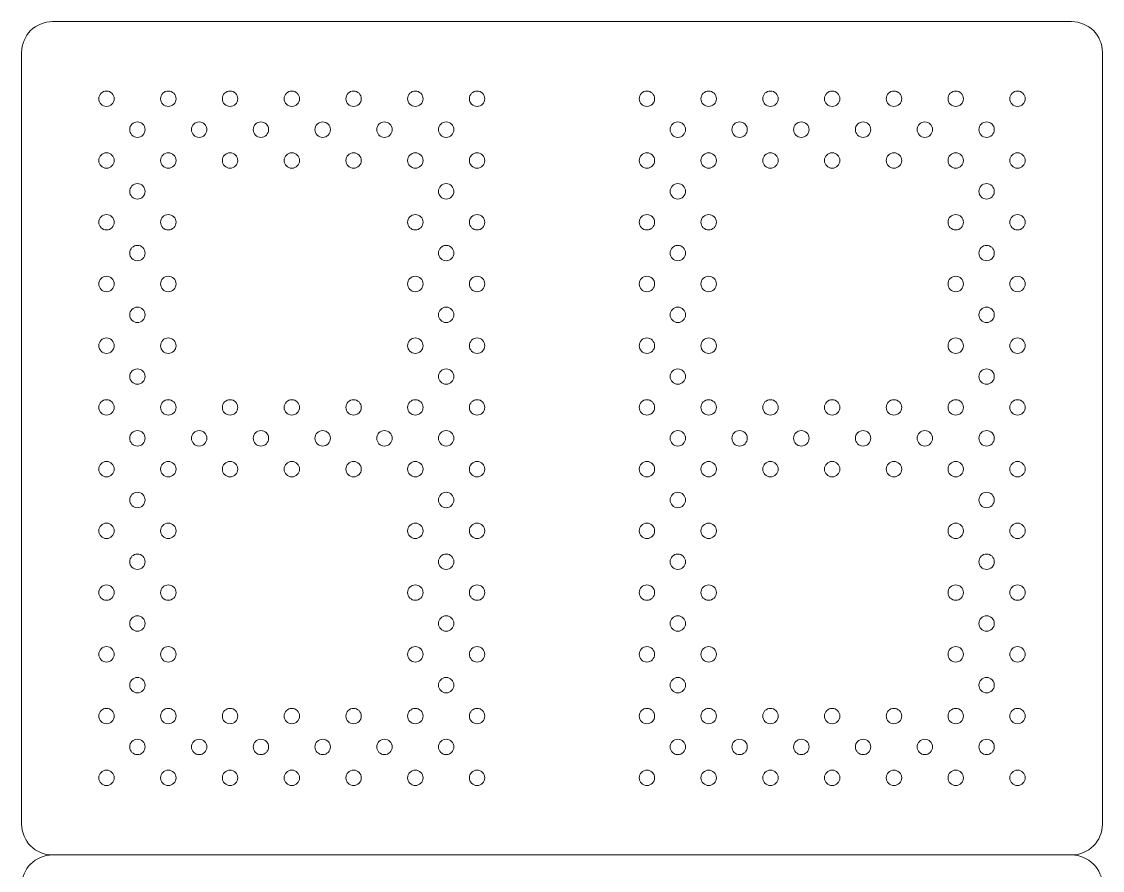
# Model space of a CAD drawing. Header units: inches. Extents: x 300 to 400, y -177 to 73.
# Drawn here: x 363.68 to 381.18, y -68.52 to -54.77 of the extents above; entities that cross this region are included whole.
import ezdxf

# ---------------------------------------------------------------- set-up
doc = ezdxf.new("R2010")
doc.units = ezdxf.units.IN
doc.header["$MEASUREMENT"] = 0
doc.layers.add('ScoreBone', color=5, linetype='Continuous')

msp = doc.modelspace()

# ---------------------------------------------------------------- linework, layer by layer
at = {"layer": 'ScoreBone', "lineweight": 5}
for points in [[(363.682, -55.268), (363.682, -54.992), (363.905, -54.768), (364.182, -54.768)], [(364.182, -54.768), (364.182, -54.768), (380.682, -54.768), (380.682, -54.768)], [(380.682, -54.768), (380.958, -54.768), (381.182, -54.992), (381.182, -55.268)], [(363.682, -67.768), (363.682, -67.768), (363.682, -55.268), (363.682, -55.268)], [(381.182, -55.268), (381.182, -55.268), (381.182, -67.768), (381.182, -67.768)], [(364.182, -68.268), (363.905, -68.268), (363.682, -68.043), (363.682, -67.768)], [(381.182, -67.768), (381.182, -68.043), (380.958, -68.268), (380.682, -68.268)], [(363.682, -68.768), (363.682, -68.492), (363.905, -68.268), (364.182, -68.268)], [(380.682, -68.268), (380.682, -68.268), (364.182, -68.268), (364.182, -68.268)], [(364.182, -68.268), (364.182, -68.268), (380.682, -68.268), (380.682, -68.268)], [(380.682, -68.268), (380.958, -68.268), (381.182, -68.492), (381.182, -68.768)]]:
    msp.add_open_spline(points, degree=3, dxfattribs=at)
for points in [[(365.182, -56.018), (365.182, -56.086), (365.125, -56.143), (365.057, -56.143), (364.988, -56.143), (364.932, -56.086), (364.932, -56.018), (364.932, -55.949), (364.988, -55.893), (365.057, -55.893), (365.125, -55.893), (365.182, -55.949), (365.182, -56.018)], [(366.182, -56.018), (366.182, -56.086), (366.125, -56.143), (366.057, -56.143), (365.988, -56.143), (365.932, -56.086), (365.932, -56.018), (365.932, -55.949), (365.988, -55.893), (366.057, -55.893), (366.125, -55.893), (366.182, -55.949), (366.182, -56.018)], [(367.182, -56.018), (367.182, -56.086), (367.125, -56.143), (367.057, -56.143), (366.988, -56.143), (366.932, -56.086), (366.932, -56.018), (366.932, -55.949), (366.988, -55.893), (367.057, -55.893), (367.125, -55.893), (367.182, -55.949), (367.182, -56.018)], [(368.182, -56.018), (368.182, -56.086), (368.125, -56.143), (368.057, -56.143), (367.988, -56.143), (367.932, -56.086), (367.932, -56.018), (367.932, -55.949), (367.988, -55.893), (368.057, -55.893), (368.125, -55.893), (368.182, -55.949), (368.182, -56.018)], [(369.182, -56.018), (369.182, -56.086), (369.125, -56.143), (369.057, -56.143), (368.988, -56.143), (368.932, -56.086), (368.932, -56.018), (368.932, -55.949), (368.988, -55.893), (369.057, -55.893), (369.125, -55.893), (369.182, -55.949), (369.182, -56.018)], [(370.182, -56.018), (370.182, -56.086), (370.125, -56.143), (370.057, -56.143), (369.988, -56.143), (369.932, -56.086), (369.932, -56.018), (369.932, -55.949), (369.988, -55.893), (370.057, -55.893), (370.125, -55.893), (370.182, -55.949), (370.182, -56.018)], [(371.182, -56.018), (371.182, -56.086), (371.125, -56.143), (371.057, -56.143), (370.988, -56.143), (370.932, -56.086), (370.932, -56.018), (370.932, -55.949), (370.988, -55.893), (371.057, -55.893), (371.125, -55.893), (371.182, -55.949), (371.182, -56.018)], [(373.932, -56.018), (373.932, -56.086), (373.875, -56.143), (373.807, -56.143), (373.738, -56.143), (373.682, -56.086), (373.682, -56.018), (373.682, -55.949), (373.738, -55.893), (373.807, -55.893), (373.875, -55.893), (373.932, -55.949), (373.932, -56.018)], [(374.932, -56.018), (374.932, -56.086), (374.875, -56.143), (374.807, -56.143), (374.738, -56.143), (374.682, -56.086), (374.682, -56.018), (374.682, -55.949), (374.738, -55.893), (374.807, -55.893), (374.875, -55.893), (374.932, -55.949), (374.932, -56.018)], [(375.932, -56.018), (375.932, -56.086), (375.875, -56.143), (375.807, -56.143), (375.738, -56.143), (375.682, -56.086), (375.682, -56.018), (375.682, -55.949), (375.738, -55.893), (375.807, -55.893), (375.875, -55.893), (375.932, -55.949), (375.932, -56.018)], [(376.932, -56.018), (376.932, -56.086), (376.875, -56.143), (376.807, -56.143), (376.738, -56.143), (376.682, -56.086), (376.682, -56.018), (376.682, -55.949), (376.738, -55.893), (376.807, -55.893), (376.875, -55.893), (376.932, -55.949), (376.932, -56.018)], [(377.932, -56.018), (377.932, -56.086), (377.875, -56.143), (377.807, -56.143), (377.738, -56.143), (377.682, -56.086), (377.682, -56.018), (377.682, -55.949), (377.738, -55.893), (377.807, -55.893), (377.875, -55.893), (377.932, -55.949), (377.932, -56.018)], [(378.932, -56.018), (378.932, -56.086), (378.875, -56.143), (378.807, -56.143), (378.738, -56.143), (378.682, -56.086), (378.682, -56.018), (378.682, -55.949), (378.738, -55.893), (378.807, -55.893), (378.875, -55.893), (378.932, -55.949), (378.932, -56.018)], [(379.932, -56.018), (379.932, -56.086), (379.875, -56.143), (379.807, -56.143), (379.738, -56.143), (379.682, -56.086), (379.682, -56.018), (379.682, -55.949), (379.738, -55.893), (379.807, -55.893), (379.875, -55.893), (379.932, -55.949), (379.932, -56.018)], [(365.682, -56.518), (365.682, -56.586), (365.625, -56.643), (365.557, -56.643), (365.488, -56.643), (365.432, -56.586), (365.432, -56.518), (365.432, -56.449), (365.488, -56.393), (365.557, -56.393), (365.625, -56.393), (365.682, -56.449), (365.682, -56.518)], [(366.682, -56.518), (366.682, -56.586), (366.625, -56.643), (366.557, -56.643), (366.488, -56.643), (366.432, -56.586), (366.432, -56.518), (366.432, -56.449), (366.488, -56.393), (366.557, -56.393), (366.625, -56.393), (366.682, -56.449), (366.682, -56.518)], [(367.682, -56.518), (367.682, -56.586), (367.625, -56.643), (367.557, -56.643), (367.488, -56.643), (367.432, -56.586), (367.432, -56.518), (367.432, -56.449), (367.488, -56.393), (367.557, -56.393), (367.625, -56.393), (367.682, -56.449), (367.682, -56.518)], [(368.682, -56.518), (368.682, -56.586), (368.625, -56.643), (368.557, -56.643), (368.488, -56.643), (368.432, -56.586), (368.432, -56.518), (368.432, -56.449), (368.488, -56.393), (368.557, -56.393), (368.625, -56.393), (368.682, -56.449), (368.682, -56.518)], [(369.682, -56.518), (369.682, -56.586), (369.625, -56.643), (369.557, -56.643), (369.488, -56.643), (369.432, -56.586), (369.432, -56.518), (369.432, -56.449), (369.488, -56.393), (369.557, -56.393), (369.625, -56.393), (369.682, -56.449), (369.682, -56.518)], [(370.682, -56.518), (370.682, -56.586), (370.625, -56.643), (370.557, -56.643), (370.488, -56.643), (370.432, -56.586), (370.432, -56.518), (370.432, -56.449), (370.488, -56.393), (370.557, -56.393), (370.625, -56.393), (370.682, -56.449), (370.682, -56.518)], [(374.432, -56.518), (374.432, -56.586), (374.375, -56.643), (374.307, -56.643), (374.238, -56.643), (374.182, -56.586), (374.182, -56.518), (374.182, -56.449), (374.238, -56.393), (374.307, -56.393), (374.375, -56.393), (374.432, -56.449), (374.432, -56.518)], [(375.432, -56.518), (375.432, -56.586), (375.375, -56.643), (375.307, -56.643), (375.238, -56.643), (375.182, -56.586), (375.182, -56.518), (375.182, -56.449), (375.238, -56.393), (375.307, -56.393), (375.375, -56.393), (375.432, -56.449), (375.432, -56.518)], [(376.432, -56.518), (376.432, -56.586), (376.375, -56.643), (376.307, -56.643), (376.238, -56.643), (376.182, -56.586), (376.182, -56.518), (376.182, -56.449), (376.238, -56.393), (376.307, -56.393), (376.375, -56.393), (376.432, -56.449), (376.432, -56.518)], [(377.432, -56.518), (377.432, -56.586), (377.375, -56.643), (377.307, -56.643), (377.238, -56.643), (377.182, -56.586), (377.182, -56.518), (377.182, -56.449), (377.238, -56.393), (377.307, -56.393), (377.375, -56.393), (377.432, -56.449), (377.432, -56.518)], [(378.432, -56.518), (378.432, -56.586), (378.375, -56.643), (378.307, -56.643), (378.238, -56.643), (378.182, -56.586), (378.182, -56.518), (378.182, -56.449), (378.238, -56.393), (378.307, -56.393), (378.375, -56.393), (378.432, -56.449), (378.432, -56.518)], [(379.432, -56.518), (379.432, -56.586), (379.375, -56.643), (379.307, -56.643), (379.238, -56.643), (379.182, -56.586), (379.182, -56.518), (379.182, -56.449), (379.238, -56.393), (379.307, -56.393), (379.375, -56.393), (379.432, -56.449), (379.432, -56.518)], [(365.182, -57.018), (365.182, -57.086), (365.125, -57.143), (365.057, -57.143), (364.988, -57.143), (364.932, -57.086), (364.932, -57.018), (364.932, -56.949), (364.988, -56.893), (365.057, -56.893), (365.125, -56.893), (365.182, -56.949), (365.182, -57.018)], [(366.182, -57.018), (366.182, -57.086), (366.125, -57.143), (366.057, -57.143), (365.988, -57.143), (365.932, -57.086), (365.932, -57.018), (365.932, -56.949), (365.988, -56.893), (366.057, -56.893), (366.125, -56.893), (366.182, -56.949), (366.182, -57.018)], [(367.182, -57.018), (367.182, -57.086), (367.125, -57.143), (367.057, -57.143), (366.988, -57.143), (366.932, -57.086), (366.932, -57.018), (366.932, -56.949), (366.988, -56.893), (367.057, -56.893), (367.125, -56.893), (367.182, -56.949), (367.182, -57.018)], [(368.182, -57.018), (368.182, -57.086), (368.125, -57.143), (368.057, -57.143), (367.988, -57.143), (367.932, -57.086), (367.932, -57.018), (367.932, -56.949), (367.988, -56.893), (368.057, -56.893), (368.125, -56.893), (368.182, -56.949), (368.182, -57.018)], [(369.182, -57.018), (369.182, -57.086), (369.125, -57.143), (369.057, -57.143), (368.988, -57.143), (368.932, -57.086), (368.932, -57.018), (368.932, -56.949), (368.988, -56.893), (369.057, -56.893), (369.125, -56.893), (369.182, -56.949), (369.182, -57.018)], [(370.182, -57.018), (370.182, -57.086), (370.125, -57.143), (370.057, -57.143), (369.988, -57.143), (369.932, -57.086), (369.932, -57.018), (369.932, -56.949), (369.988, -56.893), (370.057, -56.893), (370.125, -56.893), (370.182, -56.949), (370.182, -57.018)], [(371.182, -57.018), (371.182, -57.086), (371.125, -57.143), (371.057, -57.143), (370.988, -57.143), (370.932, -57.086), (370.932, -57.018), (370.932, -56.949), (370.988, -56.893), (371.057, -56.893), (371.125, -56.893), (371.182, -56.949), (371.182, -57.018)], [(373.932, -57.018), (373.932, -57.086), (373.875, -57.143), (373.807, -57.143), (373.738, -57.143), (373.682, -57.086), (373.682, -57.018), (373.682, -56.949), (373.738, -56.893), (373.807, -56.893), (373.875, -56.893), (373.932, -56.949), (373.932, -57.018)], [(374.932, -57.018), (374.932, -57.086), (374.875, -57.143), (374.807, -57.143), (374.738, -57.143), (374.682, -57.086), (374.682, -57.018), (374.682, -56.949), (374.738, -56.893), (374.807, -56.893), (374.875, -56.893), (374.932, -56.949), (374.932, -57.018)], [(375.932, -57.018), (375.932, -57.086), (375.875, -57.143), (375.807, -57.143), (375.738, -57.143), (375.682, -57.086), (375.682, -57.018), (375.682, -56.949), (375.738, -56.893), (375.807, -56.893), (375.875, -56.893), (375.932, -56.949), (375.932, -57.018)], [(376.932, -57.018), (376.932, -57.086), (376.875, -57.143), (376.807, -57.143), (376.738, -57.143), (376.682, -57.086), (376.682, -57.018), (376.682, -56.949), (376.738, -56.893), (376.807, -56.893), (376.875, -56.893), (376.932, -56.949), (376.932, -57.018)], [(377.932, -57.018), (377.932, -57.086), (377.875, -57.143), (377.807, -57.143), (377.738, -57.143), (377.682, -57.086), (377.682, -57.018), (377.682, -56.949), (377.738, -56.893), (377.807, -56.893), (377.875, -56.893), (377.932, -56.949), (377.932, -57.018)], [(378.932, -57.018), (378.932, -57.086), (378.875, -57.143), (378.807, -57.143), (378.738, -57.143), (378.682, -57.086), (378.682, -57.018), (378.682, -56.949), (378.738, -56.893), (378.807, -56.893), (378.875, -56.893), (378.932, -56.949), (378.932, -57.018)], [(379.932, -57.018), (379.932, -57.086), (379.875, -57.143), (379.807, -57.143), (379.738, -57.143), (379.682, -57.086), (379.682, -57.018), (379.682, -56.949), (379.738, -56.893), (379.807, -56.893), (379.875, -56.893), (379.932, -56.949), (379.932, -57.018)], [(365.682, -57.518), (365.682, -57.586), (365.625, -57.643), (365.557, -57.643), (365.488, -57.643), (365.432, -57.586), (365.432, -57.518), (365.432, -57.449), (365.488, -57.393), (365.557, -57.393), (365.625, -57.393), (365.682, -57.449), (365.682, -57.518)], [(370.682, -57.518), (370.682, -57.586), (370.625, -57.643), (370.557, -57.643), (370.488, -57.643), (370.432, -57.586), (370.432, -57.518), (370.432, -57.449), (370.488, -57.393), (370.557, -57.393), (370.625, -57.393), (370.682, -57.449), (370.682, -57.518)], [(374.432, -57.518), (374.432, -57.586), (374.375, -57.643), (374.307, -57.643), (374.238, -57.643), (374.182, -57.586), (374.182, -57.518), (374.182, -57.449), (374.238, -57.393), (374.307, -57.393), (374.375, -57.393), (374.432, -57.449), (374.432, -57.518)], [(379.432, -57.518), (379.432, -57.586), (379.375, -57.643), (379.307, -57.643), (379.238, -57.643), (379.182, -57.586), (379.182, -57.518), (379.182, -57.449), (379.238, -57.393), (379.307, -57.393), (379.375, -57.393), (379.432, -57.449), (379.432, -57.518)], [(365.182, -58.018), (365.182, -58.086), (365.125, -58.143), (365.057, -58.143), (364.988, -58.143), (364.932, -58.086), (364.932, -58.018), (364.932, -57.949), (364.988, -57.893), (365.057, -57.893), (365.125, -57.893), (365.182, -57.949), (365.182, -58.018)], [(366.182, -58.018), (366.182, -58.086), (366.125, -58.143), (366.057, -58.143), (365.988, -58.143), (365.932, -58.086), (365.932, -58.018), (365.932, -57.949), (365.988, -57.893), (366.057, -57.893), (366.125, -57.893), (366.182, -57.949), (366.182, -58.018)], [(370.182, -58.018), (370.182, -58.086), (370.125, -58.143), (370.057, -58.143), (369.988, -58.143), (369.932, -58.086), (369.932, -58.018), (369.932, -57.949), (369.988, -57.893), (370.057, -57.893), (370.125, -57.893), (370.182, -57.949), (370.182, -58.018)], [(371.182, -58.018), (371.182, -58.086), (371.125, -58.143), (371.057, -58.143), (370.988, -58.143), (370.932, -58.086), (370.932, -58.018), (370.932, -57.949), (370.988, -57.893), (371.057, -57.893), (371.125, -57.893), (371.182, -57.949), (371.182, -58.018)], [(373.932, -58.018), (373.932, -58.086), (373.875, -58.143), (373.807, -58.143), (373.738, -58.143), (373.682, -58.086), (373.682, -58.018), (373.682, -57.949), (373.738, -57.893), (373.807, -57.893), (373.875, -57.893), (373.932, -57.949), (373.932, -58.018)], [(374.932, -58.018), (374.932, -58.086), (374.875, -58.143), (374.807, -58.143), (374.738, -58.143), (374.682, -58.086), (374.682, -58.018), (374.682, -57.949), (374.738, -57.893), (374.807, -57.893), (374.875, -57.893), (374.932, -57.949), (374.932, -58.018)], [(378.932, -58.018), (378.932, -58.086), (378.875, -58.143), (378.807, -58.143), (378.738, -58.143), (378.682, -58.086), (378.682, -58.018), (378.682, -57.949), (378.738, -57.893), (378.807, -57.893), (378.875, -57.893), (378.932, -57.949), (378.932, -58.018)], [(379.932, -58.018), (379.932, -58.086), (379.875, -58.143), (379.807, -58.143), (379.738, -58.143), (379.682, -58.086), (379.682, -58.018), (379.682, -57.949), (379.738, -57.893), (379.807, -57.893), (379.875, -57.893), (379.932, -57.949), (379.932, -58.018)], [(365.682, -58.518), (365.682, -58.586), (365.625, -58.643), (365.557, -58.643), (365.488, -58.643), (365.432, -58.586), (365.432, -58.518), (365.432, -58.449), (365.488, -58.393), (365.557, -58.393), (365.625, -58.393), (365.682, -58.449), (365.682, -58.518)], [(370.682, -58.518), (370.682, -58.586), (370.625, -58.643), (370.557, -58.643), (370.488, -58.643), (370.432, -58.586), (370.432, -58.518), (370.432, -58.449), (370.488, -58.393), (370.557, -58.393), (370.625, -58.393), (370.682, -58.449), (370.682, -58.518)], [(374.432, -58.518), (374.432, -58.586), (374.375, -58.643), (374.307, -58.643), (374.238, -58.643), (374.182, -58.586), (374.182, -58.518), (374.182, -58.449), (374.238, -58.393), (374.307, -58.393), (374.375, -58.393), (374.432, -58.449), (374.432, -58.518)], [(379.432, -58.518), (379.432, -58.586), (379.375, -58.643), (379.307, -58.643), (379.238, -58.643), (379.182, -58.586), (379.182, -58.518), (379.182, -58.449), (379.238, -58.393), (379.307, -58.393), (379.375, -58.393), (379.432, -58.449), (379.432, -58.518)], [(365.182, -59.018), (365.182, -59.086), (365.125, -59.143), (365.057, -59.143), (364.988, -59.143), (364.932, -59.086), (364.932, -59.018), (364.932, -58.949), (364.988, -58.893), (365.057, -58.893), (365.125, -58.893), (365.182, -58.949), (365.182, -59.018)], [(366.182, -59.018), (366.182, -59.086), (366.125, -59.143), (366.057, -59.143), (365.988, -59.143), (365.932, -59.086), (365.932, -59.018), (365.932, -58.949), (365.988, -58.893), (366.057, -58.893), (366.125, -58.893), (366.182, -58.949), (366.182, -59.018)], [(370.182, -59.018), (370.182, -59.086), (370.125, -59.143), (370.057, -59.143), (369.988, -59.143), (369.932, -59.086), (369.932, -59.018), (369.932, -58.949), (369.988, -58.893), (370.057, -58.893), (370.125, -58.893), (370.182, -58.949), (370.182, -59.018)], [(371.182, -59.018), (371.182, -59.086), (371.125, -59.143), (371.057, -59.143), (370.988, -59.143), (370.932, -59.086), (370.932, -59.018), (370.932, -58.949), (370.988, -58.893), (371.057, -58.893), (371.125, -58.893), (371.182, -58.949), (371.182, -59.018)], [(373.932, -59.018), (373.932, -59.086), (373.875, -59.143), (373.807, -59.143), (373.738, -59.143), (373.682, -59.086), (373.682, -59.018), (373.682, -58.949), (373.738, -58.893), (373.807, -58.893), (373.875, -58.893), (373.932, -58.949), (373.932, -59.018)], [(374.932, -59.018), (374.932, -59.086), (374.875, -59.143), (374.807, -59.143), (374.738, -59.143), (374.682, -59.086), (374.682, -59.018), (374.682, -58.949), (374.738, -58.893), (374.807, -58.893), (374.875, -58.893), (374.932, -58.949), (374.932, -59.018)], [(378.932, -59.018), (378.932, -59.086), (378.875, -59.143), (378.807, -59.143), (378.738, -59.143), (378.682, -59.086), (378.682, -59.018), (378.682, -58.949), (378.738, -58.893), (378.807, -58.893), (378.875, -58.893), (378.932, -58.949), (378.932, -59.018)], [(379.932, -59.018), (379.932, -59.086), (379.875, -59.143), (379.807, -59.143), (379.738, -59.143), (379.682, -59.086), (379.682, -59.018), (379.682, -58.949), (379.738, -58.893), (379.807, -58.893), (379.875, -58.893), (379.932, -58.949), (379.932, -59.018)], [(365.682, -59.518), (365.682, -59.586), (365.625, -59.643), (365.557, -59.643), (365.488, -59.643), (365.432, -59.586), (365.432, -59.518), (365.432, -59.449), (365.488, -59.393), (365.557, -59.393), (365.625, -59.393), (365.682, -59.449), (365.682, -59.518)], [(370.682, -59.518), (370.682, -59.586), (370.625, -59.643), (370.557, -59.643), (370.488, -59.643), (370.432, -59.586), (370.432, -59.518), (370.432, -59.449), (370.488, -59.393), (370.557, -59.393), (370.625, -59.393), (370.682, -59.449), (370.682, -59.518)], [(374.432, -59.518), (374.432, -59.586), (374.375, -59.643), (374.307, -59.643), (374.238, -59.643), (374.182, -59.586), (374.182, -59.518), (374.182, -59.449), (374.238, -59.393), (374.307, -59.393), (374.375, -59.393), (374.432, -59.449), (374.432, -59.518)], [(379.432, -59.518), (379.432, -59.586), (379.375, -59.643), (379.307, -59.643), (379.238, -59.643), (379.182, -59.586), (379.182, -59.518), (379.182, -59.449), (379.238, -59.393), (379.307, -59.393), (379.375, -59.393), (379.432, -59.449), (379.432, -59.518)], [(365.182, -60.018), (365.182, -60.086), (365.125, -60.143), (365.057, -60.143), (364.988, -60.143), (364.932, -60.086), (364.932, -60.018), (364.932, -59.949), (364.988, -59.893), (365.057, -59.893), (365.125, -59.893), (365.182, -59.949), (365.182, -60.018)], [(366.182, -60.018), (366.182, -60.086), (366.125, -60.143), (366.057, -60.143), (365.988, -60.143), (365.932, -60.086), (365.932, -60.018), (365.932, -59.949), (365.988, -59.893), (366.057, -59.893), (366.125, -59.893), (366.182, -59.949), (366.182, -60.018)], [(370.182, -60.018), (370.182, -60.086), (370.125, -60.143), (370.057, -60.143), (369.988, -60.143), (369.932, -60.086), (369.932, -60.018), (369.932, -59.949), (369.988, -59.893), (370.057, -59.893), (370.125, -59.893), (370.182, -59.949), (370.182, -60.018)], [(371.182, -60.018), (371.182, -60.086), (371.125, -60.143), (371.057, -60.143), (370.988, -60.143), (370.932, -60.086), (370.932, -60.018), (370.932, -59.949), (370.988, -59.893), (371.057, -59.893), (371.125, -59.893), (371.182, -59.949), (371.182, -60.018)], [(373.932, -60.018), (373.932, -60.086), (373.875, -60.143), (373.807, -60.143), (373.738, -60.143), (373.682, -60.086), (373.682, -60.018), (373.682, -59.949), (373.738, -59.893), (373.807, -59.893), (373.875, -59.893), (373.932, -59.949), (373.932, -60.018)], [(374.932, -60.018), (374.932, -60.086), (374.875, -60.143), (374.807, -60.143), (374.738, -60.143), (374.682, -60.086), (374.682, -60.018), (374.682, -59.949), (374.738, -59.893), (374.807, -59.893), (374.875, -59.893), (374.932, -59.949), (374.932, -60.018)], [(378.932, -60.018), (378.932, -60.086), (378.875, -60.143), (378.807, -60.143), (378.738, -60.143), (378.682, -60.086), (378.682, -60.018), (378.682, -59.949), (378.738, -59.893), (378.807, -59.893), (378.875, -59.893), (378.932, -59.949), (378.932, -60.018)], [(379.932, -60.018), (379.932, -60.086), (379.875, -60.143), (379.807, -60.143), (379.738, -60.143), (379.682, -60.086), (379.682, -60.018), (379.682, -59.949), (379.738, -59.893), (379.807, -59.893), (379.875, -59.893), (379.932, -59.949), (379.932, -60.018)], [(365.682, -60.518), (365.682, -60.586), (365.625, -60.643), (365.557, -60.643), (365.488, -60.643), (365.432, -60.586), (365.432, -60.518), (365.432, -60.449), (365.488, -60.393), (365.557, -60.393), (365.625, -60.393), (365.682, -60.449), (365.682, -60.518)], [(370.682, -60.518), (370.682, -60.586), (370.625, -60.643), (370.557, -60.643), (370.488, -60.643), (370.432, -60.586), (370.432, -60.518), (370.432, -60.449), (370.488, -60.393), (370.557, -60.393), (370.625, -60.393), (370.682, -60.449), (370.682, -60.518)], [(374.432, -60.518), (374.432, -60.586), (374.375, -60.643), (374.307, -60.643), (374.238, -60.643), (374.182, -60.586), (374.182, -60.518), (374.182, -60.449), (374.238, -60.393), (374.307, -60.393), (374.375, -60.393), (374.432, -60.449), (374.432, -60.518)], [(379.432, -60.518), (379.432, -60.586), (379.375, -60.643), (379.307, -60.643), (379.238, -60.643), (379.182, -60.586), (379.182, -60.518), (379.182, -60.449), (379.238, -60.393), (379.307, -60.393), (379.375, -60.393), (379.432, -60.449), (379.432, -60.518)], [(365.182, -61.018), (365.182, -61.086), (365.125, -61.143), (365.057, -61.143), (364.988, -61.143), (364.932, -61.086), (364.932, -61.018), (364.932, -60.949), (364.988, -60.893), (365.057, -60.893), (365.125, -60.893), (365.182, -60.949), (365.182, -61.018)], [(366.182, -61.018), (366.182, -61.086), (366.125, -61.143), (366.057, -61.143), (365.988, -61.143), (365.932, -61.086), (365.932, -61.018), (365.932, -60.949), (365.988, -60.893), (366.057, -60.893), (366.125, -60.893), (366.182, -60.949), (366.182, -61.018)], [(367.182, -61.018), (367.182, -61.086), (367.125, -61.143), (367.057, -61.143), (366.988, -61.143), (366.932, -61.086), (366.932, -61.018), (366.932, -60.949), (366.988, -60.893), (367.057, -60.893), (367.125, -60.893), (367.182, -60.949), (367.182, -61.018)], [(368.182, -61.018), (368.182, -61.086), (368.125, -61.143), (368.057, -61.143), (367.988, -61.143), (367.932, -61.086), (367.932, -61.018), (367.932, -60.949), (367.988, -60.893), (368.057, -60.893), (368.125, -60.893), (368.182, -60.949), (368.182, -61.018)], [(369.182, -61.018), (369.182, -61.086), (369.125, -61.143), (369.057, -61.143), (368.988, -61.143), (368.932, -61.086), (368.932, -61.018), (368.932, -60.949), (368.988, -60.893), (369.057, -60.893), (369.125, -60.893), (369.182, -60.949), (369.182, -61.018)], [(370.182, -61.018), (370.182, -61.086), (370.125, -61.143), (370.057, -61.143), (369.988, -61.143), (369.932, -61.086), (369.932, -61.018), (369.932, -60.949), (369.988, -60.893), (370.057, -60.893), (370.125, -60.893), (370.182, -60.949), (370.182, -61.018)], [(371.182, -61.018), (371.182, -61.086), (371.125, -61.143), (371.057, -61.143), (370.988, -61.143), (370.932, -61.086), (370.932, -61.018), (370.932, -60.949), (370.988, -60.893), (371.057, -60.893), (371.125, -60.893), (371.182, -60.949), (371.182, -61.018)], [(373.932, -61.018), (373.932, -61.086), (373.875, -61.143), (373.807, -61.143), (373.738, -61.143), (373.682, -61.086), (373.682, -61.018), (373.682, -60.949), (373.738, -60.893), (373.807, -60.893), (373.875, -60.893), (373.932, -60.949), (373.932, -61.018)], [(374.932, -61.018), (374.932, -61.086), (374.875, -61.143), (374.807, -61.143), (374.738, -61.143), (374.682, -61.086), (374.682, -61.018), (374.682, -60.949), (374.738, -60.893), (374.807, -60.893), (374.875, -60.893), (374.932, -60.949), (374.932, -61.018)], [(375.932, -61.018), (375.932, -61.086), (375.875, -61.143), (375.807, -61.143), (375.738, -61.143), (375.682, -61.086), (375.682, -61.018), (375.682, -60.949), (375.738, -60.893), (375.807, -60.893), (375.875, -60.893), (375.932, -60.949), (375.932, -61.018)], [(376.932, -61.018), (376.932, -61.086), (376.875, -61.143), (376.807, -61.143), (376.738, -61.143), (376.682, -61.086), (376.682, -61.018), (376.682, -60.949), (376.738, -60.893), (376.807, -60.893), (376.875, -60.893), (376.932, -60.949), (376.932, -61.018)], [(377.932, -61.018), (377.932, -61.086), (377.875, -61.143), (377.807, -61.143), (377.738, -61.143), (377.682, -61.086), (377.682, -61.018), (377.682, -60.949), (377.738, -60.893), (377.807, -60.893), (377.875, -60.893), (377.932, -60.949), (377.932, -61.018)], [(378.932, -61.018), (378.932, -61.086), (378.875, -61.143), (378.807, -61.143), (378.738, -61.143), (378.682, -61.086), (378.682, -61.018), (378.682, -60.949), (378.738, -60.893), (378.807, -60.893), (378.875, -60.893), (378.932, -60.949), (378.932, -61.018)], [(379.932, -61.018), (379.932, -61.086), (379.875, -61.143), (379.807, -61.143), (379.738, -61.143), (379.682, -61.086), (379.682, -61.018), (379.682, -60.949), (379.738, -60.893), (379.807, -60.893), (379.875, -60.893), (379.932, -60.949), (379.932, -61.018)], [(365.682, -61.518), (365.682, -61.586), (365.625, -61.643), (365.557, -61.643), (365.488, -61.643), (365.432, -61.586), (365.432, -61.518), (365.432, -61.449), (365.488, -61.393), (365.557, -61.393), (365.625, -61.393), (365.682, -61.449), (365.682, -61.518)], [(366.682, -61.518), (366.682, -61.586), (366.625, -61.643), (366.557, -61.643), (366.488, -61.643), (366.432, -61.586), (366.432, -61.518), (366.432, -61.449), (366.488, -61.393), (366.557, -61.393), (366.625, -61.393), (366.682, -61.449), (366.682, -61.518)], [(367.682, -61.518), (367.682, -61.586), (367.625, -61.643), (367.557, -61.643), (367.488, -61.643), (367.432, -61.586), (367.432, -61.518), (367.432, -61.449), (367.488, -61.393), (367.557, -61.393), (367.625, -61.393), (367.682, -61.449), (367.682, -61.518)], [(368.682, -61.518), (368.682, -61.586), (368.625, -61.643), (368.557, -61.643), (368.488, -61.643), (368.432, -61.586), (368.432, -61.518), (368.432, -61.449), (368.488, -61.393), (368.557, -61.393), (368.625, -61.393), (368.682, -61.449), (368.682, -61.518)], [(369.682, -61.518), (369.682, -61.586), (369.625, -61.643), (369.557, -61.643), (369.488, -61.643), (369.432, -61.586), (369.432, -61.518), (369.432, -61.449), (369.488, -61.393), (369.557, -61.393), (369.625, -61.393), (369.682, -61.449), (369.682, -61.518)], [(370.682, -61.518), (370.682, -61.586), (370.625, -61.643), (370.557, -61.643), (370.488, -61.643), (370.432, -61.586), (370.432, -61.518), (370.432, -61.449), (370.488, -61.393), (370.557, -61.393), (370.625, -61.393), (370.682, -61.449), (370.682, -61.518)], [(374.432, -61.518), (374.432, -61.586), (374.375, -61.643), (374.307, -61.643), (374.238, -61.643), (374.182, -61.586), (374.182, -61.518), (374.182, -61.449), (374.238, -61.393), (374.307, -61.393), (374.375, -61.393), (374.432, -61.449), (374.432, -61.518)], [(375.432, -61.518), (375.432, -61.586), (375.375, -61.643), (375.307, -61.643), (375.238, -61.643), (375.182, -61.586), (375.182, -61.518), (375.182, -61.449), (375.238, -61.393), (375.307, -61.393), (375.375, -61.393), (375.432, -61.449), (375.432, -61.518)], [(376.432, -61.518), (376.432, -61.586), (376.375, -61.643), (376.307, -61.643), (376.238, -61.643), (376.182, -61.586), (376.182, -61.518), (376.182, -61.449), (376.238, -61.393), (376.307, -61.393), (376.375, -61.393), (376.432, -61.449), (376.432, -61.518)], [(377.432, -61.518), (377.432, -61.586), (377.375, -61.643), (377.307, -61.643), (377.238, -61.643), (377.182, -61.586), (377.182, -61.518), (377.182, -61.449), (377.238, -61.393), (377.307, -61.393), (377.375, -61.393), (377.432, -61.449), (377.432, -61.518)], [(378.432, -61.518), (378.432, -61.586), (378.375, -61.643), (378.307, -61.643), (378.238, -61.643), (378.182, -61.586), (378.182, -61.518), (378.182, -61.449), (378.238, -61.393), (378.307, -61.393), (378.375, -61.393), (378.432, -61.449), (378.432, -61.518)], [(379.432, -61.518), (379.432, -61.586), (379.375, -61.643), (379.307, -61.643), (379.238, -61.643), (379.182, -61.586), (379.182, -61.518), (379.182, -61.449), (379.238, -61.393), (379.307, -61.393), (379.375, -61.393), (379.432, -61.449), (379.432, -61.518)], [(365.182, -62.018), (365.182, -62.086), (365.125, -62.143), (365.057, -62.143), (364.988, -62.143), (364.932, -62.086), (364.932, -62.018), (364.932, -61.949), (364.988, -61.893), (365.057, -61.893), (365.125, -61.893), (365.182, -61.949), (365.182, -62.018)], [(366.182, -62.018), (366.182, -62.086), (366.125, -62.143), (366.057, -62.143), (365.988, -62.143), (365.932, -62.086), (365.932, -62.018), (365.932, -61.949), (365.988, -61.893), (366.057, -61.893), (366.125, -61.893), (366.182, -61.949), (366.182, -62.018)], [(367.182, -62.018), (367.182, -62.086), (367.125, -62.143), (367.057, -62.143), (366.988, -62.143), (366.932, -62.086), (366.932, -62.018), (366.932, -61.949), (366.988, -61.893), (367.057, -61.893), (367.125, -61.893), (367.182, -61.949), (367.182, -62.018)], [(368.182, -62.018), (368.182, -62.086), (368.125, -62.143), (368.057, -62.143), (367.988, -62.143), (367.932, -62.086), (367.932, -62.018), (367.932, -61.949), (367.988, -61.893), (368.057, -61.893), (368.125, -61.893), (368.182, -61.949), (368.182, -62.018)], [(369.182, -62.018), (369.182, -62.086), (369.125, -62.143), (369.057, -62.143), (368.988, -62.143), (368.932, -62.086), (368.932, -62.018), (368.932, -61.949), (368.988, -61.893), (369.057, -61.893), (369.125, -61.893), (369.182, -61.949), (369.182, -62.018)], [(370.182, -62.018), (370.182, -62.086), (370.125, -62.143), (370.057, -62.143), (369.988, -62.143), (369.932, -62.086), (369.932, -62.018), (369.932, -61.949), (369.988, -61.893), (370.057, -61.893), (370.125, -61.893), (370.182, -61.949), (370.182, -62.018)], [(371.182, -62.018), (371.182, -62.086), (371.125, -62.143), (371.057, -62.143), (370.988, -62.143), (370.932, -62.086), (370.932, -62.018), (370.932, -61.949), (370.988, -61.893), (371.057, -61.893), (371.125, -61.893), (371.182, -61.949), (371.182, -62.018)], [(373.932, -62.018), (373.932, -62.086), (373.875, -62.143), (373.807, -62.143), (373.738, -62.143), (373.682, -62.086), (373.682, -62.018), (373.682, -61.949), (373.738, -61.893), (373.807, -61.893), (373.875, -61.893), (373.932, -61.949), (373.932, -62.018)], [(374.932, -62.018), (374.932, -62.086), (374.875, -62.143), (374.807, -62.143), (374.738, -62.143), (374.682, -62.086), (374.682, -62.018), (374.682, -61.949), (374.738, -61.893), (374.807, -61.893), (374.875, -61.893), (374.932, -61.949), (374.932, -62.018)], [(375.932, -62.018), (375.932, -62.086), (375.875, -62.143), (375.807, -62.143), (375.738, -62.143), (375.682, -62.086), (375.682, -62.018), (375.682, -61.949), (375.738, -61.893), (375.807, -61.893), (375.875, -61.893), (375.932, -61.949), (375.932, -62.018)], [(376.932, -62.018), (376.932, -62.086), (376.875, -62.143), (376.807, -62.143), (376.738, -62.143), (376.682, -62.086), (376.682, -62.018), (376.682, -61.949), (376.738, -61.893), (376.807, -61.893), (376.875, -61.893), (376.932, -61.949), (376.932, -62.018)], [(377.932, -62.018), (377.932, -62.086), (377.875, -62.143), (377.807, -62.143), (377.738, -62.143), (377.682, -62.086), (377.682, -62.018), (377.682, -61.949), (377.738, -61.893), (377.807, -61.893), (377.875, -61.893), (377.932, -61.949), (377.932, -62.018)], [(378.932, -62.018), (378.932, -62.086), (378.875, -62.143), (378.807, -62.143), (378.738, -62.143), (378.682, -62.086), (378.682, -62.018), (378.682, -61.949), (378.738, -61.893), (378.807, -61.893), (378.875, -61.893), (378.932, -61.949), (378.932, -62.018)], [(379.932, -62.018), (379.932, -62.086), (379.875, -62.143), (379.807, -62.143), (379.738, -62.143), (379.682, -62.086), (379.682, -62.018), (379.682, -61.949), (379.738, -61.893), (379.807, -61.893), (379.875, -61.893), (379.932, -61.949), (379.932, -62.018)], [(365.682, -62.518), (365.682, -62.586), (365.625, -62.643), (365.557, -62.643), (365.488, -62.643), (365.432, -62.586), (365.432, -62.518), (365.432, -62.449), (365.488, -62.393), (365.557, -62.393), (365.625, -62.393), (365.682, -62.449), (365.682, -62.518)], [(370.682, -62.518), (370.682, -62.586), (370.625, -62.643), (370.557, -62.643), (370.488, -62.643), (370.432, -62.586), (370.432, -62.518), (370.432, -62.449), (370.488, -62.393), (370.557, -62.393), (370.625, -62.393), (370.682, -62.449), (370.682, -62.518)], [(374.432, -62.518), (374.432, -62.586), (374.375, -62.643), (374.307, -62.643), (374.238, -62.643), (374.182, -62.586), (374.182, -62.518), (374.182, -62.449), (374.238, -62.393), (374.307, -62.393), (374.375, -62.393), (374.432, -62.449), (374.432, -62.518)], [(379.432, -62.518), (379.432, -62.586), (379.375, -62.643), (379.307, -62.643), (379.238, -62.643), (379.182, -62.586), (379.182, -62.518), (379.182, -62.449), (379.238, -62.393), (379.307, -62.393), (379.375, -62.393), (379.432, -62.449), (379.432, -62.518)], [(365.182, -63.018), (365.182, -63.086), (365.125, -63.143), (365.057, -63.143), (364.988, -63.143), (364.932, -63.086), (364.932, -63.018), (364.932, -62.949), (364.988, -62.893), (365.057, -62.893), (365.125, -62.893), (365.182, -62.949), (365.182, -63.018)], [(365.182, -63.018), (365.182, -63.086), (365.125, -63.143), (365.057, -63.143), (364.988, -63.143), (364.932, -63.086), (364.932, -63.018), (364.932, -62.949), (364.988, -62.893), (365.057, -62.893), (365.125, -62.893), (365.182, -62.949), (365.182, -63.018)], [(366.182, -63.018), (366.182, -63.086), (366.125, -63.143), (366.057, -63.143), (365.988, -63.143), (365.932, -63.086), (365.932, -63.018), (365.932, -62.949), (365.988, -62.893), (366.057, -62.893), (366.125, -62.893), (366.182, -62.949), (366.182, -63.018)], [(366.182, -63.018), (366.182, -63.086), (366.125, -63.143), (366.057, -63.143), (365.988, -63.143), (365.932, -63.086), (365.932, -63.018), (365.932, -62.949), (365.988, -62.893), (366.057, -62.893), (366.125, -62.893), (366.182, -62.949), (366.182, -63.018)], [(370.182, -63.018), (370.182, -63.086), (370.125, -63.143), (370.057, -63.143), (369.988, -63.143), (369.932, -63.086), (369.932, -63.018), (369.932, -62.949), (369.988, -62.893), (370.057, -62.893), (370.125, -62.893), (370.182, -62.949), (370.182, -63.018)], [(370.182, -63.018), (370.182, -63.086), (370.125, -63.143), (370.057, -63.143), (369.988, -63.143), (369.932, -63.086), (369.932, -63.018), (369.932, -62.949), (369.988, -62.893), (370.057, -62.893), (370.125, -62.893), (370.182, -62.949), (370.182, -63.018)], [(371.182, -63.018), (371.182, -63.086), (371.125, -63.143), (371.057, -63.143), (370.988, -63.143), (370.932, -63.086), (370.932, -63.018), (370.932, -62.949), (370.988, -62.893), (371.057, -62.893), (371.125, -62.893), (371.182, -62.949), (371.182, -63.018)], [(371.182, -63.018), (371.182, -63.086), (371.125, -63.143), (371.057, -63.143), (370.988, -63.143), (370.932, -63.086), (370.932, -63.018), (370.932, -62.949), (370.988, -62.893), (371.057, -62.893), (371.125, -62.893), (371.182, -62.949), (371.182, -63.018)], [(373.932, -63.018), (373.932, -63.086), (373.875, -63.143), (373.807, -63.143), (373.738, -63.143), (373.682, -63.086), (373.682, -63.018), (373.682, -62.949), (373.738, -62.893), (373.807, -62.893), (373.875, -62.893), (373.932, -62.949), (373.932, -63.018)], [(373.932, -63.018), (373.932, -63.086), (373.875, -63.143), (373.807, -63.143), (373.738, -63.143), (373.682, -63.086), (373.682, -63.018), (373.682, -62.949), (373.738, -62.893), (373.807, -62.893), (373.875, -62.893), (373.932, -62.949), (373.932, -63.018)], [(374.932, -63.018), (374.932, -63.086), (374.875, -63.143), (374.807, -63.143), (374.738, -63.143), (374.682, -63.086), (374.682, -63.018), (374.682, -62.949), (374.738, -62.893), (374.807, -62.893), (374.875, -62.893), (374.932, -62.949), (374.932, -63.018)], [(374.932, -63.018), (374.932, -63.086), (374.875, -63.143), (374.807, -63.143), (374.738, -63.143), (374.682, -63.086), (374.682, -63.018), (374.682, -62.949), (374.738, -62.893), (374.807, -62.893), (374.875, -62.893), (374.932, -62.949), (374.932, -63.018)], [(378.932, -63.018), (378.932, -63.086), (378.875, -63.143), (378.807, -63.143), (378.738, -63.143), (378.682, -63.086), (378.682, -63.018), (378.682, -62.949), (378.738, -62.893), (378.807, -62.893), (378.875, -62.893), (378.932, -62.949), (378.932, -63.018)], [(378.932, -63.018), (378.932, -63.086), (378.875, -63.143), (378.807, -63.143), (378.738, -63.143), (378.682, -63.086), (378.682, -63.018), (378.682, -62.949), (378.738, -62.893), (378.807, -62.893), (378.875, -62.893), (378.932, -62.949), (378.932, -63.018)], [(379.932, -63.018), (379.932, -63.086), (379.875, -63.143), (379.807, -63.143), (379.738, -63.143), (379.682, -63.086), (379.682, -63.018), (379.682, -62.949), (379.738, -62.893), (379.807, -62.893), (379.875, -62.893), (379.932, -62.949), (379.932, -63.018)], [(379.932, -63.018), (379.932, -63.086), (379.875, -63.143), (379.807, -63.143), (379.738, -63.143), (379.682, -63.086), (379.682, -63.018), (379.682, -62.949), (379.738, -62.893), (379.807, -62.893), (379.875, -62.893), (379.932, -62.949), (379.932, -63.018)], [(365.682, -63.518), (365.682, -63.586), (365.625, -63.643), (365.557, -63.643), (365.488, -63.643), (365.432, -63.586), (365.432, -63.518), (365.432, -63.449), (365.488, -63.393), (365.557, -63.393), (365.625, -63.393), (365.682, -63.449), (365.682, -63.518)], [(365.682, -63.518), (365.682, -63.586), (365.625, -63.643), (365.557, -63.643), (365.488, -63.643), (365.432, -63.586), (365.432, -63.518), (365.432, -63.449), (365.488, -63.393), (365.557, -63.393), (365.625, -63.393), (365.682, -63.449), (365.682, -63.518)], [(370.682, -63.518), (370.682, -63.586), (370.625, -63.643), (370.557, -63.643), (370.488, -63.643), (370.432, -63.586), (370.432, -63.518), (370.432, -63.449), (370.488, -63.393), (370.557, -63.393), (370.625, -63.393), (370.682, -63.449), (370.682, -63.518)], [(370.682, -63.518), (370.682, -63.586), (370.625, -63.643), (370.557, -63.643), (370.488, -63.643), (370.432, -63.586), (370.432, -63.518), (370.432, -63.449), (370.488, -63.393), (370.557, -63.393), (370.625, -63.393), (370.682, -63.449), (370.682, -63.518)], [(374.432, -63.518), (374.432, -63.586), (374.375, -63.643), (374.307, -63.643), (374.238, -63.643), (374.182, -63.586), (374.182, -63.518), (374.182, -63.449), (374.238, -63.393), (374.307, -63.393), (374.375, -63.393), (374.432, -63.449), (374.432, -63.518)], [(374.432, -63.518), (374.432, -63.586), (374.375, -63.643), (374.307, -63.643), (374.238, -63.643), (374.182, -63.586), (374.182, -63.518), (374.182, -63.449), (374.238, -63.393), (374.307, -63.393), (374.375, -63.393), (374.432, -63.449), (374.432, -63.518)], [(379.432, -63.518), (379.432, -63.586), (379.375, -63.643), (379.307, -63.643), (379.238, -63.643), (379.182, -63.586), (379.182, -63.518), (379.182, -63.449), (379.238, -63.393), (379.307, -63.393), (379.375, -63.393), (379.432, -63.449), (379.432, -63.518)], [(379.432, -63.518), (379.432, -63.586), (379.375, -63.643), (379.307, -63.643), (379.238, -63.643), (379.182, -63.586), (379.182, -63.518), (379.182, -63.449), (379.238, -63.393), (379.307, -63.393), (379.375, -63.393), (379.432, -63.449), (379.432, -63.518)], [(365.182, -64.018), (365.182, -64.086), (365.125, -64.143), (365.057, -64.143), (364.988, -64.143), (364.932, -64.086), (364.932, -64.018), (364.932, -63.949), (364.988, -63.893), (365.057, -63.893), (365.125, -63.893), (365.182, -63.949), (365.182, -64.018)], [(366.182, -64.018), (366.182, -64.086), (366.125, -64.143), (366.057, -64.143), (365.988, -64.143), (365.932, -64.086), (365.932, -64.018), (365.932, -63.949), (365.988, -63.893), (366.057, -63.893), (366.125, -63.893), (366.182, -63.949), (366.182, -64.018)], [(370.182, -64.018), (370.182, -64.086), (370.125, -64.143), (370.057, -64.143), (369.988, -64.143), (369.932, -64.086), (369.932, -64.018), (369.932, -63.949), (369.988, -63.893), (370.057, -63.893), (370.125, -63.893), (370.182, -63.949), (370.182, -64.018)], [(371.182, -64.018), (371.182, -64.086), (371.125, -64.143), (371.057, -64.143), (370.988, -64.143), (370.932, -64.086), (370.932, -64.018), (370.932, -63.949), (370.988, -63.893), (371.057, -63.893), (371.125, -63.893), (371.182, -63.949), (371.182, -64.018)], [(373.932, -64.018), (373.932, -64.086), (373.875, -64.143), (373.807, -64.143), (373.738, -64.143), (373.682, -64.086), (373.682, -64.018), (373.682, -63.949), (373.738, -63.893), (373.807, -63.893), (373.875, -63.893), (373.932, -63.949), (373.932, -64.018)], [(374.932, -64.018), (374.932, -64.086), (374.875, -64.143), (374.807, -64.143), (374.738, -64.143), (374.682, -64.086), (374.682, -64.018), (374.682, -63.949), (374.738, -63.893), (374.807, -63.893), (374.875, -63.893), (374.932, -63.949), (374.932, -64.018)], [(378.932, -64.018), (378.932, -64.086), (378.875, -64.143), (378.807, -64.143), (378.738, -64.143), (378.682, -64.086), (378.682, -64.018), (378.682, -63.949), (378.738, -63.893), (378.807, -63.893), (378.875, -63.893), (378.932, -63.949), (378.932, -64.018)], [(379.932, -64.018), (379.932, -64.086), (379.875, -64.143), (379.807, -64.143), (379.738, -64.143), (379.682, -64.086), (379.682, -64.018), (379.682, -63.949), (379.738, -63.893), (379.807, -63.893), (379.875, -63.893), (379.932, -63.949), (379.932, -64.018)], [(365.682, -64.518), (365.682, -64.586), (365.625, -64.643), (365.557, -64.643), (365.488, -64.643), (365.432, -64.586), (365.432, -64.518), (365.432, -64.449), (365.488, -64.393), (365.557, -64.393), (365.625, -64.393), (365.682, -64.449), (365.682, -64.518)], [(370.682, -64.518), (370.682, -64.586), (370.625, -64.643), (370.557, -64.643), (370.488, -64.643), (370.432, -64.586), (370.432, -64.518), (370.432, -64.449), (370.488, -64.393), (370.557, -64.393), (370.625, -64.393), (370.682, -64.449), (370.682, -64.518)], [(374.432, -64.518), (374.432, -64.586), (374.375, -64.643), (374.307, -64.643), (374.238, -64.643), (374.182, -64.586), (374.182, -64.518), (374.182, -64.449), (374.238, -64.393), (374.307, -64.393), (374.375, -64.393), (374.432, -64.449), (374.432, -64.518)], [(379.432, -64.518), (379.432, -64.586), (379.375, -64.643), (379.307, -64.643), (379.238, -64.643), (379.182, -64.586), (379.182, -64.518), (379.182, -64.449), (379.238, -64.393), (379.307, -64.393), (379.375, -64.393), (379.432, -64.449), (379.432, -64.518)], [(365.182, -65.018), (365.182, -65.086), (365.125, -65.143), (365.057, -65.143), (364.988, -65.143), (364.932, -65.086), (364.932, -65.018), (364.932, -64.949), (364.988, -64.893), (365.057, -64.893), (365.125, -64.893), (365.182, -64.949), (365.182, -65.018)], [(366.182, -65.018), (366.182, -65.086), (366.125, -65.143), (366.057, -65.143), (365.988, -65.143), (365.932, -65.086), (365.932, -65.018), (365.932, -64.949), (365.988, -64.893), (366.057, -64.893), (366.125, -64.893), (366.182, -64.949), (366.182, -65.018)], [(370.182, -65.018), (370.182, -65.086), (370.125, -65.143), (370.057, -65.143), (369.988, -65.143), (369.932, -65.086), (369.932, -65.018), (369.932, -64.949), (369.988, -64.893), (370.057, -64.893), (370.125, -64.893), (370.182, -64.949), (370.182, -65.018)], [(371.182, -65.018), (371.182, -65.086), (371.125, -65.143), (371.057, -65.143), (370.988, -65.143), (370.932, -65.086), (370.932, -65.018), (370.932, -64.949), (370.988, -64.893), (371.057, -64.893), (371.125, -64.893), (371.182, -64.949), (371.182, -65.018)], [(373.932, -65.018), (373.932, -65.086), (373.875, -65.143), (373.807, -65.143), (373.738, -65.143), (373.682, -65.086), (373.682, -65.018), (373.682, -64.949), (373.738, -64.893), (373.807, -64.893), (373.875, -64.893), (373.932, -64.949), (373.932, -65.018)], [(374.932, -65.018), (374.932, -65.086), (374.875, -65.143), (374.807, -65.143), (374.738, -65.143), (374.682, -65.086), (374.682, -65.018), (374.682, -64.949), (374.738, -64.893), (374.807, -64.893), (374.875, -64.893), (374.932, -64.949), (374.932, -65.018)], [(378.932, -65.018), (378.932, -65.086), (378.875, -65.143), (378.807, -65.143), (378.738, -65.143), (378.682, -65.086), (378.682, -65.018), (378.682, -64.949), (378.738, -64.893), (378.807, -64.893), (378.875, -64.893), (378.932, -64.949), (378.932, -65.018)], [(379.932, -65.018), (379.932, -65.086), (379.875, -65.143), (379.807, -65.143), (379.738, -65.143), (379.682, -65.086), (379.682, -65.018), (379.682, -64.949), (379.738, -64.893), (379.807, -64.893), (379.875, -64.893), (379.932, -64.949), (379.932, -65.018)], [(365.682, -65.518), (365.682, -65.586), (365.625, -65.643), (365.557, -65.643), (365.488, -65.643), (365.432, -65.586), (365.432, -65.518), (365.432, -65.449), (365.488, -65.393), (365.557, -65.393), (365.625, -65.393), (365.682, -65.449), (365.682, -65.518)], [(370.682, -65.518), (370.682, -65.586), (370.625, -65.643), (370.557, -65.643), (370.488, -65.643), (370.432, -65.586), (370.432, -65.518), (370.432, -65.449), (370.488, -65.393), (370.557, -65.393), (370.625, -65.393), (370.682, -65.449), (370.682, -65.518)], [(374.432, -65.518), (374.432, -65.586), (374.375, -65.643), (374.307, -65.643), (374.238, -65.643), (374.182, -65.586), (374.182, -65.518), (374.182, -65.449), (374.238, -65.393), (374.307, -65.393), (374.375, -65.393), (374.432, -65.449), (374.432, -65.518)], [(379.432, -65.518), (379.432, -65.586), (379.375, -65.643), (379.307, -65.643), (379.238, -65.643), (379.182, -65.586), (379.182, -65.518), (379.182, -65.449), (379.238, -65.393), (379.307, -65.393), (379.375, -65.393), (379.432, -65.449), (379.432, -65.518)], [(365.182, -66.018), (365.182, -66.086), (365.125, -66.143), (365.057, -66.143), (364.988, -66.143), (364.932, -66.086), (364.932, -66.018), (364.932, -65.949), (364.988, -65.893), (365.057, -65.893), (365.125, -65.893), (365.182, -65.949), (365.182, -66.018)], [(366.182, -66.018), (366.182, -66.086), (366.125, -66.143), (366.057, -66.143), (365.988, -66.143), (365.932, -66.086), (365.932, -66.018), (365.932, -65.949), (365.988, -65.893), (366.057, -65.893), (366.125, -65.893), (366.182, -65.949), (366.182, -66.018)], [(367.182, -66.018), (367.182, -66.086), (367.125, -66.143), (367.057, -66.143), (366.988, -66.143), (366.932, -66.086), (366.932, -66.018), (366.932, -65.949), (366.988, -65.893), (367.057, -65.893), (367.125, -65.893), (367.182, -65.949), (367.182, -66.018)], [(368.182, -66.018), (368.182, -66.086), (368.125, -66.143), (368.057, -66.143), (367.988, -66.143), (367.932, -66.086), (367.932, -66.018), (367.932, -65.949), (367.988, -65.893), (368.057, -65.893), (368.125, -65.893), (368.182, -65.949), (368.182, -66.018)], [(369.182, -66.018), (369.182, -66.086), (369.125, -66.143), (369.057, -66.143), (368.988, -66.143), (368.932, -66.086), (368.932, -66.018), (368.932, -65.949), (368.988, -65.893), (369.057, -65.893), (369.125, -65.893), (369.182, -65.949), (369.182, -66.018)], [(370.182, -66.018), (370.182, -66.086), (370.125, -66.143), (370.057, -66.143), (369.988, -66.143), (369.932, -66.086), (369.932, -66.018), (369.932, -65.949), (369.988, -65.893), (370.057, -65.893), (370.125, -65.893), (370.182, -65.949), (370.182, -66.018)], [(371.182, -66.018), (371.182, -66.086), (371.125, -66.143), (371.057, -66.143), (370.988, -66.143), (370.932, -66.086), (370.932, -66.018), (370.932, -65.949), (370.988, -65.893), (371.057, -65.893), (371.125, -65.893), (371.182, -65.949), (371.182, -66.018)], [(373.932, -66.018), (373.932, -66.086), (373.875, -66.143), (373.807, -66.143), (373.738, -66.143), (373.682, -66.086), (373.682, -66.018), (373.682, -65.949), (373.738, -65.893), (373.807, -65.893), (373.875, -65.893), (373.932, -65.949), (373.932, -66.018)], [(374.932, -66.018), (374.932, -66.086), (374.875, -66.143), (374.807, -66.143), (374.738, -66.143), (374.682, -66.086), (374.682, -66.018), (374.682, -65.949), (374.738, -65.893), (374.807, -65.893), (374.875, -65.893), (374.932, -65.949), (374.932, -66.018)], [(375.932, -66.018), (375.932, -66.086), (375.875, -66.143), (375.807, -66.143), (375.738, -66.143), (375.682, -66.086), (375.682, -66.018), (375.682, -65.949), (375.738, -65.893), (375.807, -65.893), (375.875, -65.893), (375.932, -65.949), (375.932, -66.018)], [(376.932, -66.018), (376.932, -66.086), (376.875, -66.143), (376.807, -66.143), (376.738, -66.143), (376.682, -66.086), (376.682, -66.018), (376.682, -65.949), (376.738, -65.893), (376.807, -65.893), (376.875, -65.893), (376.932, -65.949), (376.932, -66.018)], [(377.932, -66.018), (377.932, -66.086), (377.875, -66.143), (377.807, -66.143), (377.738, -66.143), (377.682, -66.086), (377.682, -66.018), (377.682, -65.949), (377.738, -65.893), (377.807, -65.893), (377.875, -65.893), (377.932, -65.949), (377.932, -66.018)], [(378.932, -66.018), (378.932, -66.086), (378.875, -66.143), (378.807, -66.143), (378.738, -66.143), (378.682, -66.086), (378.682, -66.018), (378.682, -65.949), (378.738, -65.893), (378.807, -65.893), (378.875, -65.893), (378.932, -65.949), (378.932, -66.018)], [(379.932, -66.018), (379.932, -66.086), (379.875, -66.143), (379.807, -66.143), (379.738, -66.143), (379.682, -66.086), (379.682, -66.018), (379.682, -65.949), (379.738, -65.893), (379.807, -65.893), (379.875, -65.893), (379.932, -65.949), (379.932, -66.018)], [(365.682, -66.518), (365.682, -66.586), (365.625, -66.643), (365.557, -66.643), (365.488, -66.643), (365.432, -66.586), (365.432, -66.518), (365.432, -66.449), (365.488, -66.393), (365.557, -66.393), (365.625, -66.393), (365.682, -66.449), (365.682, -66.518)], [(366.682, -66.518), (366.682, -66.586), (366.625, -66.643), (366.557, -66.643), (366.488, -66.643), (366.432, -66.586), (366.432, -66.518), (366.432, -66.449), (366.488, -66.393), (366.557, -66.393), (366.625, -66.393), (366.682, -66.449), (366.682, -66.518)], [(367.682, -66.518), (367.682, -66.586), (367.625, -66.643), (367.557, -66.643), (367.488, -66.643), (367.432, -66.586), (367.432, -66.518), (367.432, -66.449), (367.488, -66.393), (367.557, -66.393), (367.625, -66.393), (367.682, -66.449), (367.682, -66.518)], [(368.682, -66.518), (368.682, -66.586), (368.625, -66.643), (368.557, -66.643), (368.488, -66.643), (368.432, -66.586), (368.432, -66.518), (368.432, -66.449), (368.488, -66.393), (368.557, -66.393), (368.625, -66.393), (368.682, -66.449), (368.682, -66.518)], [(369.682, -66.518), (369.682, -66.586), (369.625, -66.643), (369.557, -66.643), (369.488, -66.643), (369.432, -66.586), (369.432, -66.518), (369.432, -66.449), (369.488, -66.393), (369.557, -66.393), (369.625, -66.393), (369.682, -66.449), (369.682, -66.518)], [(370.682, -66.518), (370.682, -66.586), (370.625, -66.643), (370.557, -66.643), (370.488, -66.643), (370.432, -66.586), (370.432, -66.518), (370.432, -66.449), (370.488, -66.393), (370.557, -66.393), (370.625, -66.393), (370.682, -66.449), (370.682, -66.518)], [(374.432, -66.518), (374.432, -66.586), (374.375, -66.643), (374.307, -66.643), (374.238, -66.643), (374.182, -66.586), (374.182, -66.518), (374.182, -66.449), (374.238, -66.393), (374.307, -66.393), (374.375, -66.393), (374.432, -66.449), (374.432, -66.518)], [(375.432, -66.518), (375.432, -66.586), (375.375, -66.643), (375.307, -66.643), (375.238, -66.643), (375.182, -66.586), (375.182, -66.518), (375.182, -66.449), (375.238, -66.393), (375.307, -66.393), (375.375, -66.393), (375.432, -66.449), (375.432, -66.518)], [(376.432, -66.518), (376.432, -66.586), (376.375, -66.643), (376.307, -66.643), (376.238, -66.643), (376.182, -66.586), (376.182, -66.518), (376.182, -66.449), (376.238, -66.393), (376.307, -66.393), (376.375, -66.393), (376.432, -66.449), (376.432, -66.518)], [(377.432, -66.518), (377.432, -66.586), (377.375, -66.643), (377.307, -66.643), (377.238, -66.643), (377.182, -66.586), (377.182, -66.518), (377.182, -66.449), (377.238, -66.393), (377.307, -66.393), (377.375, -66.393), (377.432, -66.449), (377.432, -66.518)], [(378.432, -66.518), (378.432, -66.586), (378.375, -66.643), (378.307, -66.643), (378.238, -66.643), (378.182, -66.586), (378.182, -66.518), (378.182, -66.449), (378.238, -66.393), (378.307, -66.393), (378.375, -66.393), (378.432, -66.449), (378.432, -66.518)], [(379.432, -66.518), (379.432, -66.586), (379.375, -66.643), (379.307, -66.643), (379.238, -66.643), (379.182, -66.586), (379.182, -66.518), (379.182, -66.449), (379.238, -66.393), (379.307, -66.393), (379.375, -66.393), (379.432, -66.449), (379.432, -66.518)], [(365.182, -67.018), (365.182, -67.086), (365.125, -67.143), (365.057, -67.143), (364.988, -67.143), (364.932, -67.086), (364.932, -67.018), (364.932, -66.949), (364.988, -66.893), (365.057, -66.893), (365.125, -66.893), (365.182, -66.949), (365.182, -67.018)], [(366.182, -67.018), (366.182, -67.086), (366.125, -67.143), (366.057, -67.143), (365.988, -67.143), (365.932, -67.086), (365.932, -67.018), (365.932, -66.949), (365.988, -66.893), (366.057, -66.893), (366.125, -66.893), (366.182, -66.949), (366.182, -67.018)], [(367.182, -67.018), (367.182, -67.086), (367.125, -67.143), (367.057, -67.143), (366.988, -67.143), (366.932, -67.086), (366.932, -67.018), (366.932, -66.949), (366.988, -66.893), (367.057, -66.893), (367.125, -66.893), (367.182, -66.949), (367.182, -67.018)], [(368.182, -67.018), (368.182, -67.086), (368.125, -67.143), (368.057, -67.143), (367.988, -67.143), (367.932, -67.086), (367.932, -67.018), (367.932, -66.949), (367.988, -66.893), (368.057, -66.893), (368.125, -66.893), (368.182, -66.949), (368.182, -67.018)], [(369.182, -67.018), (369.182, -67.086), (369.125, -67.143), (369.057, -67.143), (368.988, -67.143), (368.932, -67.086), (368.932, -67.018), (368.932, -66.949), (368.988, -66.893), (369.057, -66.893), (369.125, -66.893), (369.182, -66.949), (369.182, -67.018)], [(370.182, -67.018), (370.182, -67.086), (370.125, -67.143), (370.057, -67.143), (369.988, -67.143), (369.932, -67.086), (369.932, -67.018), (369.932, -66.949), (369.988, -66.893), (370.057, -66.893), (370.125, -66.893), (370.182, -66.949), (370.182, -67.018)], [(371.182, -67.018), (371.182, -67.086), (371.125, -67.143), (371.057, -67.143), (370.988, -67.143), (370.932, -67.086), (370.932, -67.018), (370.932, -66.949), (370.988, -66.893), (371.057, -66.893), (371.125, -66.893), (371.182, -66.949), (371.182, -67.018)], [(373.932, -67.018), (373.932, -67.086), (373.875, -67.143), (373.807, -67.143), (373.738, -67.143), (373.682, -67.086), (373.682, -67.018), (373.682, -66.949), (373.738, -66.893), (373.807, -66.893), (373.875, -66.893), (373.932, -66.949), (373.932, -67.018)], [(374.932, -67.018), (374.932, -67.086), (374.875, -67.143), (374.807, -67.143), (374.738, -67.143), (374.682, -67.086), (374.682, -67.018), (374.682, -66.949), (374.738, -66.893), (374.807, -66.893), (374.875, -66.893), (374.932, -66.949), (374.932, -67.018)], [(375.932, -67.018), (375.932, -67.086), (375.875, -67.143), (375.807, -67.143), (375.738, -67.143), (375.682, -67.086), (375.682, -67.018), (375.682, -66.949), (375.738, -66.893), (375.807, -66.893), (375.875, -66.893), (375.932, -66.949), (375.932, -67.018)], [(376.932, -67.018), (376.932, -67.086), (376.875, -67.143), (376.807, -67.143), (376.738, -67.143), (376.682, -67.086), (376.682, -67.018), (376.682, -66.949), (376.738, -66.893), (376.807, -66.893), (376.875, -66.893), (376.932, -66.949), (376.932, -67.018)], [(377.932, -67.018), (377.932, -67.086), (377.875, -67.143), (377.807, -67.143), (377.738, -67.143), (377.682, -67.086), (377.682, -67.018), (377.682, -66.949), (377.738, -66.893), (377.807, -66.893), (377.875, -66.893), (377.932, -66.949), (377.932, -67.018)], [(378.932, -67.018), (378.932, -67.086), (378.875, -67.143), (378.807, -67.143), (378.738, -67.143), (378.682, -67.086), (378.682, -67.018), (378.682, -66.949), (378.738, -66.893), (378.807, -66.893), (378.875, -66.893), (378.932, -66.949), (378.932, -67.018)], [(379.932, -67.018), (379.932, -67.086), (379.875, -67.143), (379.807, -67.143), (379.738, -67.143), (379.682, -67.086), (379.682, -67.018), (379.682, -66.949), (379.738, -66.893), (379.807, -66.893), (379.875, -66.893), (379.932, -66.949), (379.932, -67.018)]]:
    msp.add_open_spline(points, degree=3, knots=[0, 0, 0, 0, 1, 1, 1, 2, 2, 2, 3, 3, 3, 4, 4, 4, 4], dxfattribs=at)

doc.saveas('drawing.dxf')
